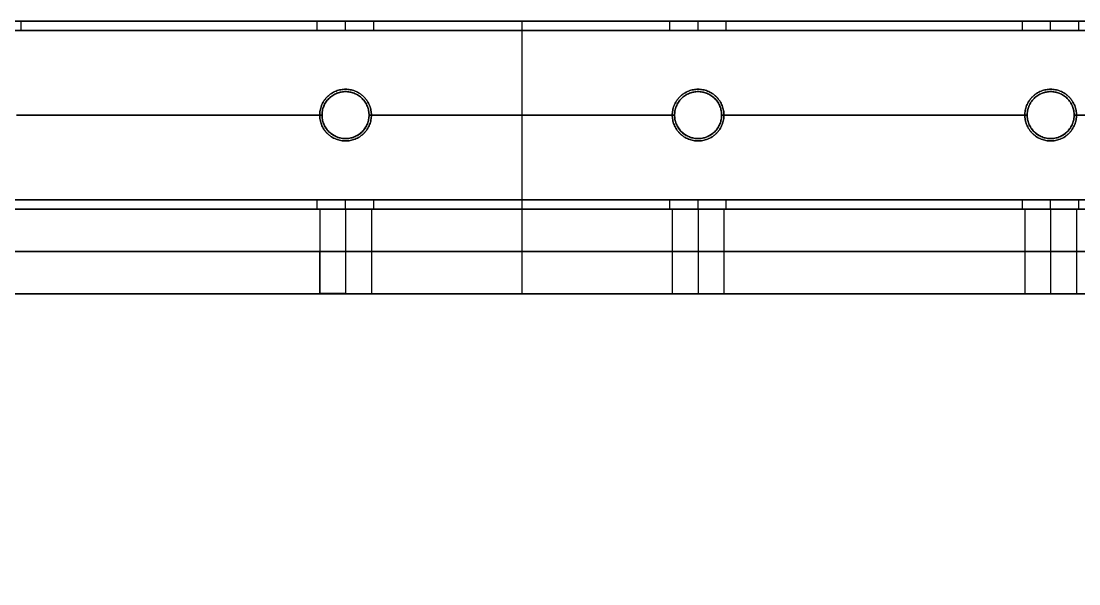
# Model space of a CAD drawing. Header units: millimetres. Extents: x -6529 to 809, y -8611 to 207.
# Drawn here: x 344.5 to 569.5, y -7414.8 to -7295 of the extents above; entities that cross this region are included whole.
import ezdxf

# ---------------------------------------------------------------- set-up
doc = ezdxf.new("R2010")
doc.units = ezdxf.units.MM
doc.header["$MEASUREMENT"] = 0
doc.layers.add('platen', color=7, linetype='Continuous', true_color=0x007f00)
doc.layers.add('staal', color=5, linetype='Continuous', true_color=0x0000ff)

# ---------------------------------------------------------------- blocks, each defined once
blk = doc.blocks.new('plaat base')
at = {"layer": 'platen'}
for p, q in [((995.5, 43.5), (995.5, 43.5, 18)), ((1070.5, 43.5), (1070.5, 43.5, 18)), ((990, 38), (990, 38, 18)), ((1001, 38), (1001, 38, 18)), ((1065, 38), (1065, 38, 18)), ((1076, 38), (1076, 38, 18)), ((995.5, 32.5), (995.5, 32.5, 18)), ((1070.5, 32.5), (1070.5, 32.5, 18)), ((58, -600), (1258, -600)), ((58, -600, 18), (1258, -600, 18)), ((920.5, -1232.5), (920.5, -1232.5, 18)), ((915, -1238), (915, -1238, 18)), ((926, -1238), (926, -1238, 18)), ((920.5, -1243.5), (920.5, -1243.5, 18))]:
    blk.add_line(p, q, dxfattribs=at)
for points in [[(1258, 58), (1108, 58), (958, 58)], [(958, 58), (958, 58, 9), (958, 58, 18)], [(1258, 58, 18), (1108, 58, 18), (958, 58, 18)], [(958, 58), (958, 29), (958, 0)], [(958, 58, 18), (958, 29, 18), (958, 0, 18)], [(1258, 58, 9), (1108, 58, 9), (958, 58, 9)], [(958, 58, 9), (958, 29, 9), (958, 0, 9)], [(958, 29), (958, 29, 9), (958, 29, 18)], [(958, 0), (808, 0), (658, 0)], [(958, 0, 18), (808, 0, 18), (658, 0, 18)], [(958, 0, 9), (808, 0, 9), (658, 0, 9)], [(958, 0), (958, 0, 9), (958, 0, 18)], [(958, -1258), (958, -1229), (958, -1200)], [(958, -1200), (958, -1200, 9), (958, -1200, 18)], [(958, -1258, 18), (958, -1229, 18), (958, -1200, 18)], [(958, -1200), (1137, -1200), (1316, -1200)], [(958, -1200, 18), (1137, -1200, 18), (1316, -1200, 18)], [(958, -1258, 9), (958, -1229, 9), (958, -1200, 9)], [(958, -1200, 9), (1137, -1200, 9), (1316, -1200, 9)], [(958, -1229), (958, -1229, 9), (958, -1229, 18)], [(658, -1258), (808, -1258), (958, -1258)], [(658, -1258, 18), (808, -1258, 18), (958, -1258, 18)], [(658, -1258, 9), (808, -1258, 9), (958, -1258, 9)], [(958, -1258), (958, -1258, 9), (958, -1258, 18)]]:
    blk.add_open_spline(points, degree=2, dxfattribs=at)
for points in [[(995.5, 43.5), (1001, 43.5), (1001, 38), (1001, 32.5), (995.5, 32.5), (990, 32.5), (990, 38), (990, 43.5), (995.5, 43.5)], [(995.5, 43.5, 18), (1001, 43.5, 18), (1001, 38, 18), (1001, 32.5, 18), (995.5, 32.5, 18), (990, 32.5, 18), (990, 38, 18), (990, 43.5, 18), (995.5, 43.5, 18)], [(1070.5, 43.5), (1076, 43.5), (1076, 38), (1076, 32.5), (1070.5, 32.5), (1065, 32.5), (1065, 38), (1065, 43.5), (1070.5, 43.5)], [(1070.5, 43.5, 18), (1076, 43.5, 18), (1076, 38, 18), (1076, 32.5, 18), (1070.5, 32.5, 18), (1065, 32.5, 18), (1065, 38, 18), (1065, 43.5, 18), (1070.5, 43.5, 18)], [(920.5, -1243.5), (915, -1243.5), (915, -1238), (915, -1232.5), (920.5, -1232.5), (926, -1232.5), (926, -1238), (926, -1243.5), (920.5, -1243.5)], [(920.5, -1243.5, 18), (915, -1243.5, 18), (915, -1238, 18), (915, -1232.5, 18), (920.5, -1232.5, 18), (926, -1232.5, 18), (926, -1238, 18), (926, -1243.5, 18), (920.5, -1243.5, 18)]]:
    blk.add_rational_spline(points, [1, 0.707106781187, 1, 0.707106781187, 1, 0.707106781187, 1, 0.707106781187, 1], degree=2, knots=[-31.415927, -31.415927, -31.415927, -23.561945, -23.561945, -15.707963, -15.707963, -7.853982, -7.853982, 0, 0, 0], dxfattribs=at)
blk = doc.blocks.new('plaat laag')
at = {"layer": 'platen'}
for p, q in [((-0.79, -240, 638), (17.21, -240.06, 638)), ((-0.81, -245.5, 643.5), (17.19, -245.56, 643.5)), ((-0.81, -245.5, 632.5), (17.19, -245.56, 632.5)), ((-0.83, -251, 638), (17.17, -251.06, 638)), ((-1.04, -315, 638), (16.96, -315.06, 638)), ((-1.06, -320.5, 643.5), (16.94, -320.56, 643.5)), ((-1.06, -320.5, 632.5), (16.94, -320.56, 632.5)), ((-1.08, -326, 638), (16.92, -326.06, 638)), ((-1.29, -390, -38), (16.71, -390.06, -38)), ((-1.31, -395.5, -43.5), (16.69, -395.56, -43.5)), ((-1.31, -395.5, -32.5), (16.69, -395.56, -32.5)), ((-1.33, -401, -38), (16.67, -401.06, -38))]:
    blk.add_line(p, q, dxfattribs=at)
for points in [[(-1.18, -358), (-0.59, -179), (0, 0)], [(7.82, -358.03), (8.41, -179.03), (9, -0.03)], [(16.82, -358.06), (17.41, -179.06), (18, -0.06)], [(-0.19, -58, 300), (-2.18, -658, 300), (-4.16, -1257.99, 300)], [(-0.19, -58, 658), (-0.69, -208, 658), (-1.18, -358, 658)], [(8.81, -58.03, 658), (8.31, -208.03, 658), (7.82, -358.03, 658)], [(17.81, -58.06, 300), (15.82, -658.06, 300), (13.84, -1258.05, 300)], [(17.81, -58.06, 658), (17.31, -208.06, 658), (16.82, -358.06, 658)], [(-1.18, -358, 600), (-1.68, -508, 600), (-2.18, -658, 600)], [(-2.18, -658, -58), (-1.68, -508, -58), (-1.18, -358, -58)], [(-1.18, -358, 658), (7.82, -358.03, 658), (16.82, -358.06, 658)], [(-1.18, -358, 658), (-1.18, -358, 629), (-1.18, -358, 600)], [(-1.18, -358, 600), (7.82, -358.03, 600), (16.82, -358.06, 600)], [(-1.18, -358, -58), (7.82, -358.03, -58), (16.82, -358.06, -58)], [(-1.18, -358, -58), (-1.18, -358, -29), (-1.18, -358)], [(-1.18, -358), (7.82, -358.03), (16.82, -358.06)], [(-1.18, -358, 629), (7.82, -358.03, 629), (16.82, -358.06, 629)], [(-1.18, -358, -29), (7.82, -358.03, -29), (16.82, -358.06, -29)], [(7.82, -358.03, 600), (7.32, -508.03, 600), (6.82, -658.03, 600)], [(6.82, -658.03, -58), (7.32, -508.03, -58), (7.82, -358.03, -58)], [(7.82, -358.03, 658), (7.82, -358.03, 629), (7.82, -358.03, 600)], [(7.82, -358.03, -58), (7.82, -358.03, -29), (7.82, -358.03)], [(16.82, -358.06, 600), (16.32, -508.06, 600), (15.82, -658.06, 600)], [(15.82, -658.06, -58), (16.32, -508.06, -58), (16.82, -358.06, -58)], [(16.82, -358.06, 658), (16.82, -358.06, 629), (16.82, -358.06, 600)], [(16.82, -358.06, -58), (16.82, -358.06, -29), (16.82, -358.06)]]:
    blk.add_open_spline(points, degree=2, dxfattribs=at)
for points in [[(-0.81, -245.5, 643.5), (-0.79, -240, 643.5), (-0.79, -240, 638), (-0.79, -240, 632.5), (-0.81, -245.5, 632.5), (-0.83, -251, 632.5), (-0.83, -251, 638), (-0.83, -251, 643.5), (-0.81, -245.5, 643.5)], [(17.19, -245.56, 643.5), (17.21, -240.06, 643.5), (17.21, -240.06, 638), (17.21, -240.06, 632.5), (17.19, -245.56, 632.5), (17.17, -251.06, 632.5), (17.17, -251.06, 638), (17.17, -251.06, 643.5), (17.19, -245.56, 643.5)], [(-1.06, -320.5, 643.5), (-1.04, -315, 643.5), (-1.04, -315, 638), (-1.04, -315, 632.5), (-1.06, -320.5, 632.5), (-1.08, -326, 632.5), (-1.08, -326, 638), (-1.08, -326, 643.5), (-1.06, -320.5, 643.5)], [(16.94, -320.56, 643.5), (16.96, -315.06, 643.5), (16.96, -315.06, 638), (16.96, -315.06, 632.5), (16.94, -320.56, 632.5), (16.92, -326.06, 632.5), (16.92, -326.06, 638), (16.92, -326.06, 643.5), (16.94, -320.56, 643.5)], [(-1.31, -395.5, -43.5), (-1.33, -401, -43.5), (-1.33, -401, -38), (-1.33, -401, -32.5), (-1.31, -395.5, -32.5), (-1.29, -390, -32.5), (-1.29, -390, -38), (-1.29, -390, -43.5), (-1.31, -395.5, -43.5)], [(16.69, -395.56, -43.5), (16.67, -401.06, -43.5), (16.67, -401.06, -38), (16.67, -401.06, -32.5), (16.69, -395.56, -32.5), (16.71, -390.06, -32.5), (16.71, -390.06, -38), (16.71, -390.06, -43.5), (16.69, -395.56, -43.5)]]:
    blk.add_rational_spline(points, [1, 0.707106781187, 1, 0.707106781187, 1, 0.707106781187, 1, 0.707106781187, 1], degree=2, knots=[-31.415927, -31.415927, -31.415927, -23.561945, -23.561945, -15.707963, -15.707963, -7.853982, -7.853982, 0, 0, 0], dxfattribs=at)
blk = doc.blocks.new('top plaat')
at = {"layer": 'platen'}
for p, q in [((920.5, 25.5), (920.5, 25.5, 18)), ((995.5, 25.5), (995.5, 25.5, 18)), ((1070.5, 25.5), (1070.5, 25.5, 18)), ((915, 20), (915, 20, 18)), ((926, 20), (926, 20, 18)), ((990, 20), (990, 20, 18)), ((1001, 20), (1001, 20, 18)), ((1065, 20), (1065, 20, 18)), ((1076, 20), (1076, 20, 18)), ((920.5, 14.5), (920.5, 14.5, 18)), ((995.5, 14.5), (995.5, 14.5, 18)), ((1070.5, 14.5), (1070.5, 14.5, 18))]:
    blk.add_line(p, q, dxfattribs=at)
for points in [[(1276, 40), (967, 40), (658, 40)], [(1276, 40, 18), (967, 40, 18), (658, 40, 18)], [(1276, 40, 9), (967, 40, 9), (658, 40, 9)], [(967, 40), (967, 40, 9), (967, 40, 18)]]:
    blk.add_open_spline(points, degree=2, dxfattribs=at)
for points, knots in [([(920.5, 25.5), (926, 25.5), (926, 20), (926, 14.5), (920.5, 14.5), (915, 14.5), (915, 20), (915, 25.5), (920.5, 25.5)], [-31.415927, -31.415927, -31.415927, -23.561945, -23.561945, -15.707963, -15.707963, -7.853982, -7.853982, 0, 0, 0]), ([(920.5, 25.5, 18), (926, 25.5, 18), (926, 20, 18), (926, 14.5, 18), (920.5, 14.5, 18), (915, 14.5, 18), (915, 20, 18), (915, 25.5, 18), (920.5, 25.5, 18)], [-31.415927, -31.415927, -31.415927, -23.561945, -23.561945, -15.707963, -15.707963, -7.853982, -7.853982, 0, 0, 0]), ([(920.5, 25.5, 9), (915, 25.5, 9), (915, 20, 9), (915, 14.5, 9), (920.5, 14.5, 9), (926, 14.5, 9), (926, 20, 9), (926, 25.5, 9), (920.5, 25.5, 9)], [0, 0, 0, 7.853982, 7.853982, 15.707963, 15.707963, 23.561945, 23.561945, 31.415927, 31.415927, 31.415927]), ([(995.5, 25.5), (1001, 25.5), (1001, 20), (1001, 14.5), (995.5, 14.5), (990, 14.5), (990, 20), (990, 25.5), (995.5, 25.5)], [-31.415927, -31.415927, -31.415927, -23.561945, -23.561945, -15.707963, -15.707963, -7.853982, -7.853982, 0, 0, 0]), ([(995.5, 25.5, 18), (1001, 25.5, 18), (1001, 20, 18), (1001, 14.5, 18), (995.5, 14.5, 18), (990, 14.5, 18), (990, 20, 18), (990, 25.5, 18), (995.5, 25.5, 18)], [-31.415927, -31.415927, -31.415927, -23.561945, -23.561945, -15.707963, -15.707963, -7.853982, -7.853982, 0, 0, 0]), ([(995.5, 25.5, 9), (990, 25.5, 9), (990, 20, 9), (990, 14.5, 9), (995.5, 14.5, 9), (1001, 14.5, 9), (1001, 20, 9), (1001, 25.5, 9), (995.5, 25.5, 9)], [0, 0, 0, 7.853982, 7.853982, 15.707963, 15.707963, 23.561945, 23.561945, 31.415927, 31.415927, 31.415927]), ([(1070.5, 25.5), (1076, 25.5), (1076, 20), (1076, 14.5), (1070.5, 14.5), (1065, 14.5), (1065, 20), (1065, 25.5), (1070.5, 25.5)], [-31.415927, -31.415927, -31.415927, -23.561945, -23.561945, -15.707963, -15.707963, -7.853982, -7.853982, 0, 0, 0]), ([(1070.5, 25.5, 18), (1076, 25.5, 18), (1076, 20, 18), (1076, 14.5, 18), (1070.5, 14.5, 18), (1065, 14.5, 18), (1065, 20, 18), (1065, 25.5, 18), (1070.5, 25.5, 18)], [-31.415927, -31.415927, -31.415927, -23.561945, -23.561945, -15.707963, -15.707963, -7.853982, -7.853982, 0, 0, 0]), ([(1070.5, 25.5, 9), (1065, 25.5, 9), (1065, 20, 9), (1065, 14.5, 9), (1070.5, 14.5, 9), (1076, 14.5, 9), (1076, 20, 9), (1076, 25.5, 9), (1070.5, 25.5, 9)], [0, 0, 0, 7.853982, 7.853982, 15.707963, 15.707963, 23.561945, 23.561945, 31.415927, 31.415927, 31.415927])]:
    blk.add_rational_spline(points, [1, 0.707106781187, 1, 0.707106781187, 1, 0.707106781187, 1, 0.707106781187, 1], degree=2, knots=knots, dxfattribs=at)

msp = doc.modelspace()

# ---------------------------------------------------------------- linework, layer by layer
at = {"layer": 'staal'}
for p, q in [((344.53, -7297, 1972), (344.53, -7295, 1972)), ((407.53, -7297, 1972), (407.53, -7295, 1972)), ((407.53, -7297, 20), (407.53, -7295, 20)), ((407.53, -7297, 696), (407.53, -7295, 696)), ((413.53, -7297, 1978), (413.53, -7295, 1978)), ((413.53, -7297, 1966), (413.53, -7295, 1966)), ((413.53, -7297, 26), (413.53, -7295, 26)), ((413.53, -7297, 14), (413.53, -7295, 14)), ((413.53, -7297, 702), (413.53, -7295, 702)), ((413.53, -7297, 690), (413.53, -7295, 690)), ((419.53, -7297, 1972), (419.53, -7295, 1972)), ((419.53, -7297, 20), (419.53, -7295, 20)), ((419.53, -7297, 696), (419.53, -7295, 696)), ((482.53, -7297, 1972), (482.53, -7295, 1972)), ((482.53, -7297, 20), (482.53, -7295, 20)), ((482.53, -7297, 696), (482.53, -7295, 696)), ((488.53, -7297, 1978), (488.53, -7295, 1978)), ((488.53, -7297, 1966), (488.53, -7295, 1966)), ((488.53, -7297, 26), (488.53, -7295, 26)), ((488.53, -7297, 14), (488.53, -7295, 14)), ((488.53, -7297, 702), (488.53, -7295, 702)), ((488.53, -7297, 690), (488.53, -7295, 690)), ((494.53, -7297, 1972), (494.53, -7295, 1972)), ((494.53, -7297, 20), (494.53, -7295, 20)), ((494.53, -7297, 696), (494.53, -7295, 696)), ((557.53, -7297, 1972), (557.53, -7295, 1972)), ((557.53, -7297, 20), (557.53, -7295, 20)), ((557.53, -7297, 696), (557.53, -7295, 696)), ((563.53, -7297, 1978), (563.53, -7295, 1978)), ((563.53, -7297, 1966), (563.53, -7295, 1966)), ((563.53, -7297, 26), (563.53, -7295, 26)), ((563.53, -7297, 14), (563.53, -7295, 14)), ((563.53, -7297, 702), (563.53, -7295, 702)), ((563.53, -7297, 690), (563.53, -7295, 690)), ((569.53, -7297, 20), (569.53, -7295, 20)), ((569.53, -7297, 696), (569.53, -7295, 696)), ((413.53, -7310, 1990), (413.53, -7310, 1992)), ((413.53, -7310, 1952), (413.53, -7310, 1954)), ((413.53, -7310, 38), (413.53, -7310, 40)), ((413.53, -7310), (413.53, -7310, 2)), ((413.53, -7310, 714), (413.53, -7310, 716)), ((413.53, -7310, 676), (413.53, -7310, 678)), ((488.53, -7310, 1990), (488.53, -7310, 1992)), ((488.53, -7310, 1952), (488.53, -7310, 1954)), ((488.53, -7310, 38), (488.53, -7310, 40)), ((488.53, -7310), (488.53, -7310, 2)), ((488.53, -7310, 714), (488.53, -7310, 716)), ((488.53, -7310, 676), (488.53, -7310, 678)), ((563.53, -7310, 1990), (563.53, -7310, 1992)), ((563.53, -7310, 1952), (563.53, -7310, 1954)), ((563.53, -7310, 38), (563.53, -7310, 40)), ((563.53, -7310), (563.53, -7310, 2)), ((563.53, -7310, 714), (563.53, -7310, 716)), ((563.53, -7310, 676), (563.53, -7310, 678)), ((408.53, -7315, 1990), (408.53, -7315, 1992)), ((408.53, -7315, 1952), (408.53, -7315, 1954)), ((408.53, -7315, 38), (408.53, -7315, 40)), ((408.53, -7315), (408.53, -7315, 2)), ((408.53, -7315, 714), (408.53, -7315, 716)), ((408.53, -7315, 676), (408.53, -7315, 678)), ((418.53, -7315, 1990), (418.53, -7315, 1992)), ((418.53, -7315, 1952), (418.53, -7315, 1954)), ((418.53, -7315, 38), (418.53, -7315, 40)), ((418.53, -7315), (418.53, -7315, 2)), ((418.53, -7315, 714), (418.53, -7315, 716)), ((418.53, -7315, 676), (418.53, -7315, 678)), ((483.53, -7315, 1990), (483.53, -7315, 1992)), ((483.53, -7315, 1952), (483.53, -7315, 1954)), ((483.53, -7315, 38), (483.53, -7315, 40)), ((483.53, -7315), (483.53, -7315, 2)), ((483.53, -7315, 714), (483.53, -7315, 716)), ((483.53, -7315, 676), (483.53, -7315, 678)), ((493.53, -7315, 1990), (493.53, -7315, 1992)), ((493.53, -7315, 1952), (493.53, -7315, 1954)), ((493.53, -7315, 38), (493.53, -7315, 40)), ((493.53, -7315), (493.53, -7315, 2)), ((493.53, -7315, 714), (493.53, -7315, 716)), ((493.53, -7315, 676), (493.53, -7315, 678)), ((558.53, -7315, 1990), (558.53, -7315, 1992)), ((558.53, -7315, 1952), (558.53, -7315, 1954)), ((558.53, -7315, 38), (558.53, -7315, 40)), ((558.53, -7315), (558.53, -7315, 2)), ((558.53, -7315, 714), (558.53, -7315, 716)), ((558.53, -7315, 676), (558.53, -7315, 678)), ((568.53, -7315, 1990), (568.53, -7315, 1992)), ((568.53, -7315, 1952), (568.53, -7315, 1954)), ((568.53, -7315, 38), (568.53, -7315, 40)), ((568.53, -7315), (568.53, -7315, 2)), ((568.53, -7315, 714), (568.53, -7315, 716)), ((568.53, -7315, 676), (568.53, -7315, 678)), ((413.53, -7320, 1952), (413.53, -7320, 1954)), ((413.53, -7320, 1990), (413.53, -7320, 1992)), ((413.53, -7320), (413.53, -7320, 2)), ((413.53, -7320, 38), (413.53, -7320, 40)), ((413.53, -7320, 676), (413.53, -7320, 678)), ((413.53, -7320, 714), (413.53, -7320, 716)), ((488.53, -7320, 1952), (488.53, -7320, 1954)), ((488.53, -7320, 1990), (488.53, -7320, 1992)), ((488.53, -7320), (488.53, -7320, 2)), ((488.53, -7320, 38), (488.53, -7320, 40)), ((488.53, -7320, 676), (488.53, -7320, 678)), ((488.53, -7320, 714), (488.53, -7320, 716)), ((563.53, -7320, 1952), (563.53, -7320, 1954)), ((563.53, -7320, 1990), (563.53, -7320, 1992)), ((563.53, -7320), (563.53, -7320, 2)), ((563.53, -7320, 38), (563.53, -7320, 40)), ((563.53, -7320, 676), (563.53, -7320, 678)), ((563.53, -7320, 714), (563.53, -7320, 716)), ((407.53, -7335, 1972), (407.53, -7333, 1972)), ((407.53, -7335, 20), (407.53, -7333, 20)), ((407.53, -7335, 696), (407.53, -7333, 696)), ((413.53, -7335, 1978), (413.53, -7333, 1978)), ((413.53, -7335, 1966), (413.53, -7333, 1966)), ((413.53, -7335, 26), (413.53, -7333, 26)), ((413.53, -7335, 14), (413.53, -7333, 14)), ((413.53, -7335, 702), (413.53, -7333, 702)), ((413.53, -7335, 690), (413.53, -7333, 690)), ((419.53, -7335, 1972), (419.53, -7333, 1972)), ((419.53, -7335, 20), (419.53, -7333, 20)), ((419.53, -7335, 696), (419.53, -7333, 696)), ((482.53, -7335, 1972), (482.53, -7333, 1972)), ((482.53, -7335, 20), (482.53, -7333, 20)), ((482.53, -7335, 696), (482.53, -7333, 696)), ((488.53, -7335, 1978), (488.53, -7333, 1978)), ((488.53, -7335, 1966), (488.53, -7333, 1966)), ((488.53, -7335, 26), (488.53, -7333, 26)), ((488.53, -7335, 14), (488.53, -7333, 14)), ((488.53, -7335, 702), (488.53, -7333, 702)), ((488.53, -7335, 690), (488.53, -7333, 690)), ((494.53, -7335, 1972), (494.53, -7333, 1972)), ((494.53, -7335, 20), (494.53, -7333, 20)), ((494.53, -7335, 696), (494.53, -7333, 696)), ((557.53, -7335, 1972), (557.53, -7333, 1972)), ((557.53, -7335, 20), (557.53, -7333, 20)), ((557.53, -7335, 696), (557.53, -7333, 696)), ((563.53, -7335, 1978), (563.53, -7333, 1978)), ((563.53, -7335, 1966), (563.53, -7333, 1966)), ((563.53, -7335, 26), (563.53, -7333, 26)), ((563.53, -7335, 14), (563.53, -7333, 14)), ((563.53, -7335, 702), (563.53, -7333, 702)), ((563.53, -7335, 690), (563.53, -7333, 690)), ((569.53, -7335, 20), (569.53, -7333, 20)), ((569.53, -7335, 696), (569.53, -7333, 696))]:
    msp.add_line(p, q, dxfattribs=at)
for points in [[(-506.97, -7295), (809.03, -7295), (809.03, -8611), (-506.97, -8611)], [(-466.97, -7335), (769.03, -7335), (769.03, -8571), (-466.97, -8571)]]:
    msp.add_lwpolyline(points, close=True, dxfattribs=at)
for centre in [(413.53, -7315, 1952), (413.53, -7315, 1991), (413.53, -7315, 1953), (413.53, -7315), (413.53, -7315, 39), (413.53, -7315, 1), (413.53, -7315, 676), (413.53, -7315, 715), (413.53, -7315, 677), (488.53, -7315, 1952), (488.53, -7315, 1991), (488.53, -7315, 1953), (488.53, -7315), (488.53, -7315, 39), (488.53, -7315, 1), (488.53, -7315, 676), (488.53, -7315, 715), (488.53, -7315, 677), (563.53, -7315, 1952), (563.53, -7315, 1991), (563.53, -7315, 1953), (563.53, -7315), (563.53, -7315, 39), (563.53, -7315, 1), (563.53, -7315, 676), (563.53, -7315, 715), (563.53, -7315, 677)]:
    msp.add_circle(centre, 5, dxfattribs=at)
for points in [[(-506.97, -7295, 1952), (151.03, -7295, 1952), (809.03, -7295, 1952)], [(-506.97, -7295, 1992), (151.03, -7295, 1992), (809.03, -7295, 1992)], [(809.03, -7295), (151.03, -7295), (-506.97, -7295)], [(809.03, -7295, 40), (151.03, -7295, 40), (-506.97, -7295, 40)], [(-506.97, -7295, 676), (151.03, -7295, 676), (809.03, -7295, 676)], [(-506.97, -7295, 716), (151.03, -7295, 716), (809.03, -7295, 716)], [(344.53, -7295, 1972), (376.03, -7295, 1972), (407.53, -7295, 1972)], [(407.53, -7295, 20), (376.03, -7295, 20), (344.53, -7295, 20)], [(344.53, -7295, 696), (376.03, -7295, 696), (407.53, -7295, 696)], [(419.53, -7295, 1972), (451.03, -7295, 1972), (482.53, -7295, 1972)], [(482.53, -7295, 20), (451.03, -7295, 20), (419.53, -7295, 20)], [(419.53, -7295, 696), (451.03, -7295, 696), (482.53, -7295, 696)], [(494.53, -7295, 1972), (526.03, -7295, 1972), (557.53, -7295, 1972)], [(557.53, -7295, 20), (526.03, -7295, 20), (494.53, -7295, 20)], [(494.53, -7295, 696), (526.03, -7295, 696), (557.53, -7295, 696)], [(632.53, -7295, 20), (601.03, -7295, 20), (569.53, -7295, 20)], [(569.53, -7295, 696), (601.03, -7295, 696), (632.53, -7295, 696)], [(-504.97, -7297, 1990), (151.03, -7297, 1990), (807.03, -7297, 1990)], [(-504.97, -7297, 1954), (151.03, -7297, 1954), (807.03, -7297, 1954)], [(807.03, -7297, 38), (151.03, -7297, 38), (-504.97, -7297, 38)], [(807.03, -7297, 2), (151.03, -7297, 2), (-504.97, -7297, 2)], [(-504.97, -7297, 714), (151.03, -7297, 714), (807.03, -7297, 714)], [(-504.97, -7297, 678), (151.03, -7297, 678), (807.03, -7297, 678)], [(344.53, -7297, 1972), (376.03, -7297, 1972), (407.53, -7297, 1972)], [(407.53, -7297, 20), (376.03, -7297, 20), (344.53, -7297, 20)], [(344.53, -7297, 696), (376.03, -7297, 696), (407.53, -7297, 696)], [(419.53, -7297, 1972), (451.03, -7297, 1972), (482.53, -7297, 1972)], [(482.53, -7297, 20), (451.03, -7297, 20), (419.53, -7297, 20)], [(419.53, -7297, 696), (451.03, -7297, 696), (482.53, -7297, 696)], [(494.53, -7297, 1972), (526.03, -7297, 1972), (557.53, -7297, 1972)], [(557.53, -7297, 20), (526.03, -7297, 20), (494.53, -7297, 20)], [(494.53, -7297, 696), (526.03, -7297, 696), (557.53, -7297, 696)], [(632.53, -7297, 20), (601.03, -7297, 20), (569.53, -7297, 20)], [(569.53, -7297, 696), (601.03, -7297, 696), (632.53, -7297, 696)], [(343.53, -7315, 1992), (376.03, -7315, 1992), (408.53, -7315, 1992)], [(343.53, -7315, 1990), (376.03, -7315, 1990), (408.53, -7315, 1990)], [(343.53, -7315, 1954), (376.03, -7315, 1954), (408.53, -7315, 1954)], [(343.53, -7315, 1952), (376.03, -7315, 1952), (408.53, -7315, 1952)], [(408.53, -7315, 40), (376.03, -7315, 40), (343.53, -7315, 40)], [(408.53, -7315, 38), (376.03, -7315, 38), (343.53, -7315, 38)], [(408.53, -7315, 2), (376.03, -7315, 2), (343.53, -7315, 2)], [(408.53, -7315), (376.03, -7315), (343.53, -7315)], [(343.53, -7315, 716), (376.03, -7315, 716), (408.53, -7315, 716)], [(343.53, -7315, 714), (376.03, -7315, 714), (408.53, -7315, 714)], [(343.53, -7315, 678), (376.03, -7315, 678), (408.53, -7315, 678)], [(343.53, -7315, 676), (376.03, -7315, 676), (408.53, -7315, 676)], [(418.53, -7315, 1992), (451.03, -7315, 1992), (483.53, -7315, 1992)], [(418.53, -7315, 1990), (451.03, -7315, 1990), (483.53, -7315, 1990)], [(418.53, -7315, 1954), (451.03, -7315, 1954), (483.53, -7315, 1954)], [(418.53, -7315, 1952), (451.03, -7315, 1952), (483.53, -7315, 1952)], [(483.53, -7315, 40), (451.03, -7315, 40), (418.53, -7315, 40)], [(483.53, -7315, 38), (451.03, -7315, 38), (418.53, -7315, 38)], [(483.53, -7315, 2), (451.03, -7315, 2), (418.53, -7315, 2)], [(483.53, -7315), (451.03, -7315), (418.53, -7315)], [(418.53, -7315, 716), (451.03, -7315, 716), (483.53, -7315, 716)], [(418.53, -7315, 714), (451.03, -7315, 714), (483.53, -7315, 714)], [(418.53, -7315, 678), (451.03, -7315, 678), (483.53, -7315, 678)], [(418.53, -7315, 676), (451.03, -7315, 676), (483.53, -7315, 676)], [(493.53, -7315, 1992), (526.03, -7315, 1992), (558.53, -7315, 1992)], [(493.53, -7315, 1990), (526.03, -7315, 1990), (558.53, -7315, 1990)], [(493.53, -7315, 1954), (526.03, -7315, 1954), (558.53, -7315, 1954)], [(493.53, -7315, 1952), (526.03, -7315, 1952), (558.53, -7315, 1952)], [(558.53, -7315, 40), (526.03, -7315, 40), (493.53, -7315, 40)], [(558.53, -7315, 38), (526.03, -7315, 38), (493.53, -7315, 38)], [(558.53, -7315, 2), (526.03, -7315, 2), (493.53, -7315, 2)], [(558.53, -7315), (526.03, -7315), (493.53, -7315)], [(493.53, -7315, 716), (526.03, -7315, 716), (558.53, -7315, 716)], [(493.53, -7315, 714), (526.03, -7315, 714), (558.53, -7315, 714)], [(493.53, -7315, 678), (526.03, -7315, 678), (558.53, -7315, 678)], [(493.53, -7315, 676), (526.03, -7315, 676), (558.53, -7315, 676)], [(568.53, -7315, 1992), (601.03, -7315, 1992), (633.53, -7315, 1992)], [(568.53, -7315, 1990), (601.03, -7315, 1990), (633.53, -7315, 1990)], [(568.53, -7315, 1954), (601.03, -7315, 1954), (633.53, -7315, 1954)], [(568.53, -7315, 1952), (601.03, -7315, 1952), (633.53, -7315, 1952)], [(633.53, -7315, 40), (601.03, -7315, 40), (568.53, -7315, 40)], [(633.53, -7315, 38), (601.03, -7315, 38), (568.53, -7315, 38)], [(633.53, -7315, 2), (601.03, -7315, 2), (568.53, -7315, 2)], [(633.53, -7315), (601.03, -7315), (568.53, -7315)], [(568.53, -7315, 716), (601.03, -7315, 716), (633.53, -7315, 716)], [(568.53, -7315, 714), (601.03, -7315, 714), (633.53, -7315, 714)], [(568.53, -7315, 678), (601.03, -7315, 678), (633.53, -7315, 678)], [(568.53, -7315, 676), (601.03, -7315, 676), (633.53, -7315, 676)], [(-468.97, -7333, 1990), (151.03, -7333, 1990), (771.03, -7333, 1990)], [(-468.97, -7333, 1954), (151.03, -7333, 1954), (771.03, -7333, 1954)], [(771.03, -7333, 38), (151.03, -7333, 38), (-468.97, -7333, 38)], [(771.03, -7333, 2), (151.03, -7333, 2), (-468.97, -7333, 2)], [(-468.97, -7333, 714), (151.03, -7333, 714), (771.03, -7333, 714)], [(-468.97, -7333, 678), (151.03, -7333, 678), (771.03, -7333, 678)], [(344.53, -7333, 1972), (376.03, -7333, 1972), (407.53, -7333, 1972)], [(407.53, -7333, 20), (376.03, -7333, 20), (344.53, -7333, 20)], [(344.53, -7333, 696), (376.03, -7333, 696), (407.53, -7333, 696)], [(419.53, -7333, 1972), (451.03, -7333, 1972), (482.53, -7333, 1972)], [(482.53, -7333, 20), (451.03, -7333, 20), (419.53, -7333, 20)], [(419.53, -7333, 696), (451.03, -7333, 696), (482.53, -7333, 696)], [(494.53, -7333, 1972), (526.03, -7333, 1972), (557.53, -7333, 1972)], [(557.53, -7333, 20), (526.03, -7333, 20), (494.53, -7333, 20)], [(494.53, -7333, 696), (526.03, -7333, 696), (557.53, -7333, 696)], [(632.53, -7333, 20), (601.03, -7333, 20), (569.53, -7333, 20)], [(569.53, -7333, 696), (601.03, -7333, 696), (632.53, -7333, 696)], [(-466.97, -7335, 1952), (151.03, -7335, 1952), (769.03, -7335, 1952)], [(-466.97, -7335, 1992), (151.03, -7335, 1992), (769.03, -7335, 1992)], [(769.03, -7335), (151.03, -7335), (-466.97, -7335)], [(769.03, -7335, 40), (151.03, -7335, 40), (-466.97, -7335, 40)], [(-466.97, -7335, 676), (151.03, -7335, 676), (769.03, -7335, 676)], [(-466.97, -7335, 716), (151.03, -7335, 716), (769.03, -7335, 716)], [(344.53, -7335, 1972), (376.03, -7335, 1972), (407.53, -7335, 1972)], [(407.53, -7335, 20), (376.03, -7335, 20), (344.53, -7335, 20)], [(344.53, -7335, 696), (376.03, -7335, 696), (407.53, -7335, 696)], [(419.53, -7335, 1972), (451.03, -7335, 1972), (482.53, -7335, 1972)], [(482.53, -7335, 20), (451.03, -7335, 20), (419.53, -7335, 20)], [(419.53, -7335, 696), (451.03, -7335, 696), (482.53, -7335, 696)], [(494.53, -7335, 1972), (526.03, -7335, 1972), (557.53, -7335, 1972)], [(557.53, -7335, 20), (526.03, -7335, 20), (494.53, -7335, 20)], [(494.53, -7335, 696), (526.03, -7335, 696), (557.53, -7335, 696)], [(632.53, -7335, 20), (601.03, -7335, 20), (569.53, -7335, 20)], [(569.53, -7335, 696), (601.03, -7335, 696), (632.53, -7335, 696)]]:
    msp.add_open_spline(points, degree=2, dxfattribs=at)
for points, weights, knots in [([(338.53, -7295, 1978), (344.53, -7295, 1978), (344.53, -7295, 1972), (344.53, -7295, 1966), (338.53, -7295, 1966), (332.53, -7295, 1966), (332.53, -7295, 1972), (332.53, -7295, 1978), (338.53, -7295, 1978)], [0.999999860338, 0.707106851018, 1, 0.707106781187, 1, 0.707106781187, 1, 0.707106851018, 0.999999860338], [-31.415927, -31.415927, -31.415927, -23.561946, -23.561946, -15.707963, -15.707963, -7.853981, -7.853981, 0, 0, 0]), ([(413.53, -7295, 1978), (419.53, -7295, 1978), (419.53, -7295, 1972), (419.53, -7295, 1966), (413.53, -7295, 1966), (407.53, -7295, 1966), (407.53, -7295, 1972), (407.53, -7295, 1978), (413.53, -7295, 1978)], [1, 0.707106781187, 1, 0.707106781187, 1, 0.707106781187, 1, 0.707106781187, 1], [-31.415927, -31.415927, -31.415927, -23.561945, -23.561945, -15.707963, -15.707963, -7.853982, -7.853982, 0, 0, 0]), ([(413.53, -7295, 26), (407.53, -7295, 26), (407.53, -7295, 20), (407.53, -7295, 14), (413.53, -7295, 14), (419.53, -7295, 14), (419.53, -7295, 20), (419.53, -7295, 26), (413.53, -7295, 26)], [0.999999860338, 0.707106851018, 1, 0.707106781187, 1, 0.707106781187, 1, 0.707106851018, 0.999999860338], [-31.415927, -31.415927, -31.415927, -23.561946, -23.561946, -15.707963, -15.707963, -7.853981, -7.853981, 0, 0, 0]), ([(413.53, -7295, 702), (419.53, -7295, 702), (419.53, -7295, 696), (419.53, -7295, 690), (413.53, -7295, 690), (407.53, -7295, 690), (407.53, -7295, 696), (407.53, -7295, 702), (413.53, -7295, 702)], [1, 0.707106781187, 1, 0.707106781187, 1, 0.707106781187, 1, 0.707106781187, 1], [-31.415927, -31.415927, -31.415927, -23.561945, -23.561945, -15.707963, -15.707963, -7.853982, -7.853982, 0, 0, 0]), ([(488.53, -7295, 1978), (494.53, -7295, 1978), (494.53, -7295, 1972), (494.53, -7295, 1966), (488.53, -7295, 1966), (482.53, -7295, 1966), (482.53, -7295, 1972), (482.53, -7295, 1978), (488.53, -7295, 1978)], [0.999999860338, 0.707106851018, 1, 0.707106781187, 1, 0.707106781187, 1, 0.707106851018, 0.999999860338], [-31.415927, -31.415927, -31.415927, -23.561946, -23.561946, -15.707963, -15.707963, -7.853981, -7.853981, 0, 0, 0]), ([(488.53, -7295, 26), (482.53, -7295, 26), (482.53, -7295, 20), (482.53, -7295, 14), (488.53, -7295, 14), (494.53, -7295, 14), (494.53, -7295, 20), (494.53, -7295, 26), (488.53, -7295, 26)], [1, 0.707106781187, 1, 0.707106781187, 1, 0.707106781187, 1, 0.707106781187, 1], [-31.415927, -31.415927, -31.415927, -23.561945, -23.561945, -15.707963, -15.707963, -7.853982, -7.853982, 0, 0, 0]), ([(488.53, -7295, 702), (494.53, -7295, 702), (494.53, -7295, 696), (494.53, -7295, 690), (488.53, -7295, 690), (482.53, -7295, 690), (482.53, -7295, 696), (482.53, -7295, 702), (488.53, -7295, 702)], [0.999999860338, 0.707106851018, 1, 0.707106781187, 1, 0.707106781187, 1, 0.707106851018, 0.999999860338], [-31.415927, -31.415927, -31.415927, -23.561946, -23.561946, -15.707963, -15.707963, -7.853981, -7.853981, 0, 0, 0]), ([(563.53, -7295, 1978), (569.53, -7295, 1978), (569.53, -7295, 1972), (569.53, -7295, 1966), (563.53, -7295, 1966), (557.53, -7295, 1966), (557.53, -7295, 1972), (557.53, -7295, 1978), (563.53, -7295, 1978)], [1, 0.707106781187, 1, 0.707106781187, 1, 0.707106781187, 1, 0.707106781187, 1], [-31.415927, -31.415927, -31.415927, -23.561945, -23.561945, -15.707963, -15.707963, -7.853982, -7.853982, 0, 0, 0]), ([(563.53, -7295, 26), (557.53, -7295, 26), (557.53, -7295, 20), (557.53, -7295, 14), (563.53, -7295, 14), (569.53, -7295, 14), (569.53, -7295, 20), (569.53, -7295, 26), (563.53, -7295, 26)], [1, 0.707106781187, 1, 0.707106781187, 1, 0.707106781187, 1, 0.707106781187, 1], [-31.415927, -31.415927, -31.415927, -23.561945, -23.561945, -15.707963, -15.707963, -7.853982, -7.853982, 0, 0, 0]), ([(563.53, -7295, 702), (569.53, -7295, 702), (569.53, -7295, 696), (569.53, -7295, 690), (563.53, -7295, 690), (557.53, -7295, 690), (557.53, -7295, 696), (557.53, -7295, 702), (563.53, -7295, 702)], [1, 0.707106781187, 1, 0.707106781187, 1, 0.707106781187, 1, 0.707106781187, 1], [-31.415927, -31.415927, -31.415927, -23.561945, -23.561945, -15.707963, -15.707963, -7.853982, -7.853982, 0, 0, 0]), ([(413.53, -7297, 1978), (407.53, -7297, 1978), (407.53, -7297, 1972), (407.53, -7297, 1966), (413.53, -7297, 1966), (419.53, -7297, 1966), (419.53, -7297, 1972), (419.53, -7297, 1978), (413.53, -7297, 1978)], [1, 0.707106781187, 1, 0.707106781187, 1, 0.707106781187, 1, 0.707106781187, 1], [0, 0, 0, 7.853982, 7.853982, 15.707963, 15.707963, 23.561945, 23.561945, 31.415927, 31.415927, 31.415927]), ([(413.53, -7297, 26), (419.53, -7297, 26), (419.53, -7297, 20), (419.53, -7297, 14), (413.53, -7297, 14), (407.53, -7297, 14), (407.53, -7297, 20), (407.53, -7297, 26), (413.53, -7297, 26)], [1, 0.707106781187, 1, 0.707106781187, 1, 0.707106781187, 1, 0.707106781187, 1], [0, 0, 0, 7.853982, 7.853982, 15.707963, 15.707963, 23.561945, 23.561945, 31.415927, 31.415927, 31.415927]), ([(413.53, -7297, 702), (407.53, -7297, 702), (407.53, -7297, 696), (407.53, -7297, 690), (413.53, -7297, 690), (419.53, -7297, 690), (419.53, -7297, 696), (419.53, -7297, 702), (413.53, -7297, 702)], [1, 0.707106781187, 1, 0.707106781187, 1, 0.707106781187, 1, 0.707106781187, 1], [0, 0, 0, 7.853982, 7.853982, 15.707963, 15.707963, 23.561945, 23.561945, 31.415927, 31.415927, 31.415927]), ([(488.53, -7297, 1978), (482.53, -7297, 1978), (482.53, -7297, 1972), (482.53, -7297, 1966), (488.53, -7297, 1966), (494.53, -7297, 1966), (494.53, -7297, 1972), (494.53, -7297, 1978), (488.53, -7297, 1978)], [1, 0.707106781187, 1, 0.707106781187, 1, 0.707106781187, 1, 0.707106781187, 1], [0, 0, 0, 7.853982, 7.853982, 15.707963, 15.707963, 23.561945, 23.561945, 31.415927, 31.415927, 31.415927]), ([(488.53, -7297, 26), (494.53, -7297, 26), (494.53, -7297, 20), (494.53, -7297, 14), (488.53, -7297, 14), (482.53, -7297, 14), (482.53, -7297, 20), (482.53, -7297, 26), (488.53, -7297, 26)], [1, 0.707106781187, 1, 0.707106781187, 1, 0.707106781187, 1, 0.707106781187, 1], [0, 0, 0, 7.853982, 7.853982, 15.707963, 15.707963, 23.561945, 23.561945, 31.415927, 31.415927, 31.415927]), ([(488.53, -7297, 702), (482.53, -7297, 702), (482.53, -7297, 696), (482.53, -7297, 690), (488.53, -7297, 690), (494.53, -7297, 690), (494.53, -7297, 696), (494.53, -7297, 702), (488.53, -7297, 702)], [1, 0.707106781187, 1, 0.707106781187, 1, 0.707106781187, 1, 0.707106781187, 1], [0, 0, 0, 7.853982, 7.853982, 15.707963, 15.707963, 23.561945, 23.561945, 31.415927, 31.415927, 31.415927]), ([(563.53, -7297, 1978), (557.53, -7297, 1978), (557.53, -7297, 1972), (557.53, -7297, 1966), (563.53, -7297, 1966), (569.53, -7297, 1966), (569.53, -7297, 1972), (569.53, -7297, 1978), (563.53, -7297, 1978)], [1, 0.707106781187, 1, 0.707106781187, 1, 0.707106781187, 1, 0.707106781187, 1], [0, 0, 0, 7.853982, 7.853982, 15.707963, 15.707963, 23.561945, 23.561945, 31.415927, 31.415927, 31.415927]), ([(563.53, -7297, 26), (569.53, -7297, 26), (569.53, -7297, 20), (569.53, -7297, 14), (563.53, -7297, 14), (557.53, -7297, 14), (557.53, -7297, 20), (557.53, -7297, 26), (563.53, -7297, 26)], [1, 0.707106781187, 1, 0.707106781187, 1, 0.707106781187, 1, 0.707106781187, 1], [0, 0, 0, 7.853982, 7.853982, 15.707963, 15.707963, 23.561945, 23.561945, 31.415927, 31.415927, 31.415927]), ([(563.53, -7297, 702), (557.53, -7297, 702), (557.53, -7297, 696), (557.53, -7297, 690), (563.53, -7297, 690), (569.53, -7297, 690), (569.53, -7297, 696), (569.53, -7297, 702), (563.53, -7297, 702)], [1, 0.707106781187, 1, 0.707106781187, 1, 0.707106781187, 1, 0.707106781187, 1], [0, 0, 0, 7.853982, 7.853982, 15.707963, 15.707963, 23.561945, 23.561945, 31.415927, 31.415927, 31.415927]), ([(413.53, -7320, 1992), (418.53, -7320, 1992), (418.53, -7315, 1992), (418.53, -7310, 1992), (413.53, -7310, 1992), (408.53, -7310, 1992), (408.53, -7315, 1992), (408.53, -7320, 1992), (413.53, -7320, 1992)], [1, 0.707106781187, 1, 0.707106781187, 1, 0.707106781187, 1, 0.707106781187, 1], [-31.415927, -31.415927, -31.415927, -23.561945, -23.561945, -15.707963, -15.707963, -7.853982, -7.853982, 0, 0, 0]), ([(413.53, -7320, 1990), (408.53, -7320, 1990), (408.53, -7315, 1990), (408.53, -7310, 1990), (413.53, -7310, 1990), (418.53, -7310, 1990), (418.53, -7315, 1990), (418.53, -7320, 1990), (413.53, -7320, 1990)], [1, 0.707106781187, 1, 0.707106781187, 1, 0.707106781187, 1, 0.707106781187, 1], [0, 0, 0, 7.853982, 7.853982, 15.707963, 15.707963, 23.561945, 23.561945, 31.415927, 31.415927, 31.415927]), ([(413.53, -7320, 1954), (418.53, -7320, 1954), (418.53, -7315, 1954), (418.53, -7310, 1954), (413.53, -7310, 1954), (408.53, -7310, 1954), (408.53, -7315, 1954), (408.53, -7320, 1954), (413.53, -7320, 1954)], [1, 0.707106781187, 1, 0.707106781187, 1, 0.707106781187, 1, 0.707106781187, 1], [-31.415927, -31.415927, -31.415927, -23.561945, -23.561945, -15.707963, -15.707963, -7.853982, -7.853982, 0, 0, 0]), ([(413.53, -7320, 40), (408.53, -7320, 40), (408.53, -7315, 40), (408.53, -7310, 40), (413.53, -7310, 40), (418.53, -7310, 40), (418.53, -7315, 40), (418.53, -7320, 40), (413.53, -7320, 40)], [1, 0.707106781187, 1, 0.707106781187, 1, 0.707106781187, 1, 0.707106781187, 1], [-31.415927, -31.415927, -31.415927, -23.561945, -23.561945, -15.707963, -15.707963, -7.853982, -7.853982, 0, 0, 0]), ([(413.53, -7320, 38), (418.53, -7320, 38), (418.53, -7315, 38), (418.53, -7310, 38), (413.53, -7310, 38), (408.53, -7310, 38), (408.53, -7315, 38), (408.53, -7320, 38), (413.53, -7320, 38)], [1, 0.707106781187, 1, 0.707106781187, 1, 0.707106781187, 1, 0.707106781187, 1], [0, 0, 0, 7.853982, 7.853982, 15.707963, 15.707963, 23.561945, 23.561945, 31.415927, 31.415927, 31.415927]), ([(413.53, -7320, 2), (408.53, -7320, 2), (408.53, -7315, 2), (408.53, -7310, 2), (413.53, -7310, 2), (418.53, -7310, 2), (418.53, -7315, 2), (418.53, -7320, 2), (413.53, -7320, 2)], [1, 0.707106781187, 1, 0.707106781187, 1, 0.707106781187, 1, 0.707106781187, 1], [-31.415927, -31.415927, -31.415927, -23.561945, -23.561945, -15.707963, -15.707963, -7.853982, -7.853982, 0, 0, 0]), ([(413.53, -7320, 716), (418.53, -7320, 716), (418.53, -7315, 716), (418.53, -7310, 716), (413.53, -7310, 716), (408.53, -7310, 716), (408.53, -7315, 716), (408.53, -7320, 716), (413.53, -7320, 716)], [1, 0.707106781187, 1, 0.707106781187, 1, 0.707106781187, 1, 0.707106781187, 1], [-31.415927, -31.415927, -31.415927, -23.561945, -23.561945, -15.707963, -15.707963, -7.853982, -7.853982, 0, 0, 0]), ([(413.53, -7320, 714), (408.53, -7320, 714), (408.53, -7315, 714), (408.53, -7310, 714), (413.53, -7310, 714), (418.53, -7310, 714), (418.53, -7315, 714), (418.53, -7320, 714), (413.53, -7320, 714)], [1, 0.707106781187, 1, 0.707106781187, 1, 0.707106781187, 1, 0.707106781187, 1], [0, 0, 0, 7.853982, 7.853982, 15.707963, 15.707963, 23.561945, 23.561945, 31.415927, 31.415927, 31.415927]), ([(413.53, -7320, 678), (418.53, -7320, 678), (418.53, -7315, 678), (418.53, -7310, 678), (413.53, -7310, 678), (408.53, -7310, 678), (408.53, -7315, 678), (408.53, -7320, 678), (413.53, -7320, 678)], [1, 0.707106781187, 1, 0.707106781187, 1, 0.707106781187, 1, 0.707106781187, 1], [-31.415927, -31.415927, -31.415927, -23.561945, -23.561945, -15.707963, -15.707963, -7.853982, -7.853982, 0, 0, 0]), ([(488.53, -7320, 1992), (493.53, -7320, 1992), (493.53, -7315, 1992), (493.53, -7310, 1992), (488.53, -7310, 1992), (483.53, -7310, 1992), (483.53, -7315, 1992), (483.53, -7320, 1992), (488.53, -7320, 1992)], [1, 0.707106781187, 1, 0.707106781187, 1, 0.707106781187, 1, 0.707106781187, 1], [-31.415927, -31.415927, -31.415927, -23.561945, -23.561945, -15.707963, -15.707963, -7.853982, -7.853982, 0, 0, 0]), ([(488.53, -7320, 1990), (483.53, -7320, 1990), (483.53, -7315, 1990), (483.53, -7310, 1990), (488.53, -7310, 1990), (493.53, -7310, 1990), (493.53, -7315, 1990), (493.53, -7320, 1990), (488.53, -7320, 1990)], [1, 0.707106781187, 1, 0.707106781187, 1, 0.707106781187, 1, 0.707106781187, 1], [0, 0, 0, 7.853982, 7.853982, 15.707963, 15.707963, 23.561945, 23.561945, 31.415927, 31.415927, 31.415927]), ([(488.53, -7320, 1954), (493.53, -7320, 1954), (493.53, -7315, 1954), (493.53, -7310, 1954), (488.53, -7310, 1954), (483.53, -7310, 1954), (483.53, -7315, 1954), (483.53, -7320, 1954), (488.53, -7320, 1954)], [1, 0.707106781187, 1, 0.707106781187, 1, 0.707106781187, 1, 0.707106781187, 1], [-31.415927, -31.415927, -31.415927, -23.561945, -23.561945, -15.707963, -15.707963, -7.853982, -7.853982, 0, 0, 0]), ([(488.53, -7320, 40), (483.53, -7320, 40), (483.53, -7315, 40), (483.53, -7310, 40), (488.53, -7310, 40), (493.53, -7310, 40), (493.53, -7315, 40), (493.53, -7320, 40), (488.53, -7320, 40)], [1, 0.707106781187, 1, 0.707106781187, 1, 0.707106781187, 1, 0.707106781187, 1], [-31.415927, -31.415927, -31.415927, -23.561945, -23.561945, -15.707963, -15.707963, -7.853982, -7.853982, 0, 0, 0]), ([(488.53, -7320, 38), (493.53, -7320, 38), (493.53, -7315, 38), (493.53, -7310, 38), (488.53, -7310, 38), (483.53, -7310, 38), (483.53, -7315, 38), (483.53, -7320, 38), (488.53, -7320, 38)], [1, 0.707106781187, 1, 0.707106781187, 1, 0.707106781187, 1, 0.707106781187, 1], [0, 0, 0, 7.853982, 7.853982, 15.707963, 15.707963, 23.561945, 23.561945, 31.415927, 31.415927, 31.415927]), ([(488.53, -7320, 2), (483.53, -7320, 2), (483.53, -7315, 2), (483.53, -7310, 2), (488.53, -7310, 2), (493.53, -7310, 2), (493.53, -7315, 2), (493.53, -7320, 2), (488.53, -7320, 2)], [1, 0.707106781187, 1, 0.707106781187, 1, 0.707106781187, 1, 0.707106781187, 1], [-31.415927, -31.415927, -31.415927, -23.561945, -23.561945, -15.707963, -15.707963, -7.853982, -7.853982, 0, 0, 0]), ([(488.53, -7320, 716), (493.53, -7320, 716), (493.53, -7315, 716), (493.53, -7310, 716), (488.53, -7310, 716), (483.53, -7310, 716), (483.53, -7315, 716), (483.53, -7320, 716), (488.53, -7320, 716)], [1, 0.707106781187, 1, 0.707106781187, 1, 0.707106781187, 1, 0.707106781187, 1], [-31.415927, -31.415927, -31.415927, -23.561945, -23.561945, -15.707963, -15.707963, -7.853982, -7.853982, 0, 0, 0]), ([(488.53, -7320, 714), (483.53, -7320, 714), (483.53, -7315, 714), (483.53, -7310, 714), (488.53, -7310, 714), (493.53, -7310, 714), (493.53, -7315, 714), (493.53, -7320, 714), (488.53, -7320, 714)], [1, 0.707106781187, 1, 0.707106781187, 1, 0.707106781187, 1, 0.707106781187, 1], [0, 0, 0, 7.853982, 7.853982, 15.707963, 15.707963, 23.561945, 23.561945, 31.415927, 31.415927, 31.415927]), ([(488.53, -7320, 678), (493.53, -7320, 678), (493.53, -7315, 678), (493.53, -7310, 678), (488.53, -7310, 678), (483.53, -7310, 678), (483.53, -7315, 678), (483.53, -7320, 678), (488.53, -7320, 678)], [1, 0.707106781187, 1, 0.707106781187, 1, 0.707106781187, 1, 0.707106781187, 1], [-31.415927, -31.415927, -31.415927, -23.561945, -23.561945, -15.707963, -15.707963, -7.853982, -7.853982, 0, 0, 0]), ([(563.53, -7320, 1992), (568.53, -7320, 1992), (568.53, -7315, 1992), (568.53, -7310, 1992), (563.53, -7310, 1992), (558.53, -7310, 1992), (558.53, -7315, 1992), (558.53, -7320, 1992), (563.53, -7320, 1992)], [1, 0.707106781187, 1, 0.707106781187, 1, 0.707106781187, 1, 0.707106781187, 1], [-31.415927, -31.415927, -31.415927, -23.561945, -23.561945, -15.707963, -15.707963, -7.853982, -7.853982, 0, 0, 0]), ([(563.53, -7320, 1990), (558.53, -7320, 1990), (558.53, -7315, 1990), (558.53, -7310, 1990), (563.53, -7310, 1990), (568.53, -7310, 1990), (568.53, -7315, 1990), (568.53, -7320, 1990), (563.53, -7320, 1990)], [1, 0.707106781187, 1, 0.707106781187, 1, 0.707106781187, 1, 0.707106781187, 1], [0, 0, 0, 7.853982, 7.853982, 15.707963, 15.707963, 23.561945, 23.561945, 31.415927, 31.415927, 31.415927]), ([(563.53, -7320, 1954), (568.53, -7320, 1954), (568.53, -7315, 1954), (568.53, -7310, 1954), (563.53, -7310, 1954), (558.53, -7310, 1954), (558.53, -7315, 1954), (558.53, -7320, 1954), (563.53, -7320, 1954)], [1, 0.707106781187, 1, 0.707106781187, 1, 0.707106781187, 1, 0.707106781187, 1], [-31.415927, -31.415927, -31.415927, -23.561945, -23.561945, -15.707963, -15.707963, -7.853982, -7.853982, 0, 0, 0]), ([(563.53, -7320, 40), (558.53, -7320, 40), (558.53, -7315, 40), (558.53, -7310, 40), (563.53, -7310, 40), (568.53, -7310, 40), (568.53, -7315, 40), (568.53, -7320, 40), (563.53, -7320, 40)], [1, 0.707106781187, 1, 0.707106781187, 1, 0.707106781187, 1, 0.707106781187, 1], [-31.415927, -31.415927, -31.415927, -23.561945, -23.561945, -15.707963, -15.707963, -7.853982, -7.853982, 0, 0, 0]), ([(563.53, -7320, 38), (568.53, -7320, 38), (568.53, -7315, 38), (568.53, -7310, 38), (563.53, -7310, 38), (558.53, -7310, 38), (558.53, -7315, 38), (558.53, -7320, 38), (563.53, -7320, 38)], [1, 0.707106781187, 1, 0.707106781187, 1, 0.707106781187, 1, 0.707106781187, 1], [0, 0, 0, 7.853982, 7.853982, 15.707963, 15.707963, 23.561945, 23.561945, 31.415927, 31.415927, 31.415927]), ([(563.53, -7320, 2), (558.53, -7320, 2), (558.53, -7315, 2), (558.53, -7310, 2), (563.53, -7310, 2), (568.53, -7310, 2), (568.53, -7315, 2), (568.53, -7320, 2), (563.53, -7320, 2)], [1, 0.707106781187, 1, 0.707106781187, 1, 0.707106781187, 1, 0.707106781187, 1], [-31.415927, -31.415927, -31.415927, -23.561945, -23.561945, -15.707963, -15.707963, -7.853982, -7.853982, 0, 0, 0]), ([(563.53, -7320, 716), (568.53, -7320, 716), (568.53, -7315, 716), (568.53, -7310, 716), (563.53, -7310, 716), (558.53, -7310, 716), (558.53, -7315, 716), (558.53, -7320, 716), (563.53, -7320, 716)], [1, 0.707106781187, 1, 0.707106781187, 1, 0.707106781187, 1, 0.707106781187, 1], [-31.415927, -31.415927, -31.415927, -23.561945, -23.561945, -15.707963, -15.707963, -7.853982, -7.853982, 0, 0, 0]), ([(563.53, -7320, 714), (558.53, -7320, 714), (558.53, -7315, 714), (558.53, -7310, 714), (563.53, -7310, 714), (568.53, -7310, 714), (568.53, -7315, 714), (568.53, -7320, 714), (563.53, -7320, 714)], [1, 0.707106781187, 1, 0.707106781187, 1, 0.707106781187, 1, 0.707106781187, 1], [0, 0, 0, 7.853982, 7.853982, 15.707963, 15.707963, 23.561945, 23.561945, 31.415927, 31.415927, 31.415927]), ([(563.53, -7320, 678), (568.53, -7320, 678), (568.53, -7315, 678), (568.53, -7310, 678), (563.53, -7310, 678), (558.53, -7310, 678), (558.53, -7315, 678), (558.53, -7320, 678), (563.53, -7320, 678)], [1, 0.707106781187, 1, 0.707106781187, 1, 0.707106781187, 1, 0.707106781187, 1], [-31.415927, -31.415927, -31.415927, -23.561945, -23.561945, -15.707963, -15.707963, -7.853982, -7.853982, 0, 0, 0]), ([(413.53, -7333, 1978), (419.53, -7333, 1978), (419.53, -7333, 1972), (419.53, -7333, 1966), (413.53, -7333, 1966), (407.53, -7333, 1966), (407.53, -7333, 1972), (407.53, -7333, 1978), (413.53, -7333, 1978)], [1, 0.707106781187, 1, 0.707106781187, 1, 0.707106781187, 1, 0.707106781187, 1], [-31.415927, -31.415927, -31.415927, -23.561945, -23.561945, -15.707963, -15.707963, -7.853982, -7.853982, 0, 0, 0]), ([(413.53, -7333, 26), (407.53, -7333, 26), (407.53, -7333, 20), (407.53, -7333, 14), (413.53, -7333, 14), (419.53, -7333, 14), (419.53, -7333, 20), (419.53, -7333, 26), (413.53, -7333, 26)], [1, 0.707106781187, 1, 0.707106781187, 1, 0.707106781187, 1, 0.707106781187, 1], [-31.415927, -31.415927, -31.415927, -23.561945, -23.561945, -15.707963, -15.707963, -7.853982, -7.853982, 0, 0, 0]), ([(413.53, -7333, 702), (419.53, -7333, 702), (419.53, -7333, 696), (419.53, -7333, 690), (413.53, -7333, 690), (407.53, -7333, 690), (407.53, -7333, 696), (407.53, -7333, 702), (413.53, -7333, 702)], [1, 0.707106781187, 1, 0.707106781187, 1, 0.707106781187, 1, 0.707106781187, 1], [-31.415927, -31.415927, -31.415927, -23.561945, -23.561945, -15.707963, -15.707963, -7.853982, -7.853982, 0, 0, 0]), ([(488.53, -7333, 1978), (494.53, -7333, 1978), (494.53, -7333, 1972), (494.53, -7333, 1966), (488.53, -7333, 1966), (482.53, -7333, 1966), (482.53, -7333, 1972), (482.53, -7333, 1978), (488.53, -7333, 1978)], [1, 0.707106781187, 1, 0.707106781187, 1, 0.707106781187, 1, 0.707106781187, 1], [-31.415927, -31.415927, -31.415927, -23.561945, -23.561945, -15.707963, -15.707963, -7.853982, -7.853982, 0, 0, 0]), ([(488.53, -7333, 26), (482.53, -7333, 26), (482.53, -7333, 20), (482.53, -7333, 14), (488.53, -7333, 14), (494.53, -7333, 14), (494.53, -7333, 20), (494.53, -7333, 26), (488.53, -7333, 26)], [1, 0.707106781187, 1, 0.707106781187, 1, 0.707106781187, 1, 0.707106781187, 1], [-31.415927, -31.415927, -31.415927, -23.561945, -23.561945, -15.707963, -15.707963, -7.853982, -7.853982, 0, 0, 0]), ([(488.53, -7333, 702), (494.53, -7333, 702), (494.53, -7333, 696), (494.53, -7333, 690), (488.53, -7333, 690), (482.53, -7333, 690), (482.53, -7333, 696), (482.53, -7333, 702), (488.53, -7333, 702)], [1, 0.707106781187, 1, 0.707106781187, 1, 0.707106781187, 1, 0.707106781187, 1], [-31.415927, -31.415927, -31.415927, -23.561945, -23.561945, -15.707963, -15.707963, -7.853982, -7.853982, 0, 0, 0]), ([(563.53, -7333, 1978), (569.53, -7333, 1978), (569.53, -7333, 1972), (569.53, -7333, 1966), (563.53, -7333, 1966), (557.53, -7333, 1966), (557.53, -7333, 1972), (557.53, -7333, 1978), (563.53, -7333, 1978)], [1, 0.707106781187, 1, 0.707106781187, 1, 0.707106781187, 1, 0.707106781187, 1], [-31.415927, -31.415927, -31.415927, -23.561945, -23.561945, -15.707963, -15.707963, -7.853982, -7.853982, 0, 0, 0]), ([(563.53, -7333, 26), (557.53, -7333, 26), (557.53, -7333, 20), (557.53, -7333, 14), (563.53, -7333, 14), (569.53, -7333, 14), (569.53, -7333, 20), (569.53, -7333, 26), (563.53, -7333, 26)], [1, 0.707106781187, 1, 0.707106781187, 1, 0.707106781187, 1, 0.707106781187, 1], [-31.415927, -31.415927, -31.415927, -23.561945, -23.561945, -15.707963, -15.707963, -7.853982, -7.853982, 0, 0, 0]), ([(563.53, -7333, 702), (569.53, -7333, 702), (569.53, -7333, 696), (569.53, -7333, 690), (563.53, -7333, 690), (557.53, -7333, 690), (557.53, -7333, 696), (557.53, -7333, 702), (563.53, -7333, 702)], [1, 0.707106781187, 1, 0.707106781187, 1, 0.707106781187, 1, 0.707106781187, 1], [-31.415927, -31.415927, -31.415927, -23.561945, -23.561945, -15.707963, -15.707963, -7.853982, -7.853982, 0, 0, 0]), ([(413.53, -7335, 1978), (407.53, -7335, 1978), (407.53, -7335, 1972), (407.53, -7335, 1966), (413.53, -7335, 1966), (419.53, -7335, 1966), (419.53, -7335, 1972), (419.53, -7335, 1978), (413.53, -7335, 1978)], [1, 0.707106781187, 1, 0.707106781187, 1, 0.707106781187, 1, 0.707106781187, 1], [0, 0, 0, 7.853982, 7.853982, 15.707963, 15.707963, 23.561945, 23.561945, 31.415927, 31.415927, 31.415927]), ([(413.53, -7335, 26), (419.53, -7335, 26), (419.53, -7335, 20), (419.53, -7335, 14), (413.53, -7335, 14), (407.53, -7335, 14), (407.53, -7335, 20), (407.53, -7335, 26), (413.53, -7335, 26)], [1, 0.707106781187, 1, 0.707106781187, 1, 0.707106781187, 1, 0.707106781187, 1], [0, 0, 0, 7.853982, 7.853982, 15.707963, 15.707963, 23.561945, 23.561945, 31.415927, 31.415927, 31.415927]), ([(413.53, -7335, 702), (407.53, -7335, 702), (407.53, -7335, 696), (407.53, -7335, 690), (413.53, -7335, 690), (419.53, -7335, 690), (419.53, -7335, 696), (419.53, -7335, 702), (413.53, -7335, 702)], [1, 0.707106781187, 1, 0.707106781187, 1, 0.707106781187, 1, 0.707106781187, 1], [0, 0, 0, 7.853982, 7.853982, 15.707963, 15.707963, 23.561945, 23.561945, 31.415927, 31.415927, 31.415927]), ([(488.53, -7335, 1978), (482.53, -7335, 1978), (482.53, -7335, 1972), (482.53, -7335, 1966), (488.53, -7335, 1966), (494.53, -7335, 1966), (494.53, -7335, 1972), (494.53, -7335, 1978), (488.53, -7335, 1978)], [0.999999860338, 0.707106851018, 1, 0.707106781187, 1, 0.707106781187, 1, 0.707106851018, 0.999999860338], [0, 0, 0, 7.853981, 7.853981, 15.707963, 15.707963, 23.561946, 23.561946, 31.415927, 31.415927, 31.415927]), ([(488.53, -7335, 26), (494.53, -7335, 26), (494.53, -7335, 20), (494.53, -7335, 14), (488.53, -7335, 14), (482.53, -7335, 14), (482.53, -7335, 20), (482.53, -7335, 26), (488.53, -7335, 26)], [1, 0.707106781187, 1, 0.707106781187, 1, 0.707106781187, 1, 0.707106781187, 1], [0, 0, 0, 7.853982, 7.853982, 15.707963, 15.707963, 23.561945, 23.561945, 31.415927, 31.415927, 31.415927]), ([(488.53, -7335, 702), (482.53, -7335, 702), (482.53, -7335, 696), (482.53, -7335, 690), (488.53, -7335, 690), (494.53, -7335, 690), (494.53, -7335, 696), (494.53, -7335, 702), (488.53, -7335, 702)], [0.999999860338, 0.707106851018, 1, 0.707106781187, 1, 0.707106781187, 1, 0.707106851018, 0.999999860338], [0, 0, 0, 7.853981, 7.853981, 15.707963, 15.707963, 23.561946, 23.561946, 31.415927, 31.415927, 31.415927]), ([(563.53, -7335, 1978), (557.53, -7335, 1978), (557.53, -7335, 1972), (557.53, -7335, 1966), (563.53, -7335, 1966), (569.53, -7335, 1966), (569.53, -7335, 1972), (569.53, -7335, 1978), (563.53, -7335, 1978)], [1, 0.707106781187, 1, 0.707106781187, 1, 0.707106781187, 1, 0.707106781187, 1], [0, 0, 0, 7.853982, 7.853982, 15.707963, 15.707963, 23.561945, 23.561945, 31.415927, 31.415927, 31.415927]), ([(563.53, -7335, 26), (569.53, -7335, 26), (569.53, -7335, 20), (569.53, -7335, 14), (563.53, -7335, 14), (557.53, -7335, 14), (557.53, -7335, 20), (557.53, -7335, 26), (563.53, -7335, 26)], [1, 0.707106781187, 1, 0.707106781187, 1, 0.707106781187, 1, 0.707106781187, 1], [0, 0, 0, 7.853982, 7.853982, 15.707963, 15.707963, 23.561945, 23.561945, 31.415927, 31.415927, 31.415927]), ([(563.53, -7335, 702), (557.53, -7335, 702), (557.53, -7335, 696), (557.53, -7335, 690), (563.53, -7335, 690), (569.53, -7335, 690), (569.53, -7335, 696), (569.53, -7335, 702), (563.53, -7335, 702)], [1, 0.707106781187, 1, 0.707106781187, 1, 0.707106781187, 1, 0.707106781187, 1], [0, 0, 0, 7.853982, 7.853982, 15.707963, 15.707963, 23.561945, 23.561945, 31.415927, 31.415927, 31.415927])]:
    msp.add_rational_spline(points, weights, degree=2, knots=knots, dxfattribs=at)

# ---------------------------------------------------------------- block references
at = {"layer": 'platen'}
for name, p in [('top plaat', (-506.97, -7335, 1992)), ('plaat base', (-506.97, -7353, 40))]:
    msp.add_blockref(name, p, dxfattribs=at)
at = {"layer": 'platen', "rotation": 270.1894193054011}
msp.add_blockref('plaat laag', (809.03, -7335, 58), dxfattribs=at)
at = {"layer": 'platen', "extrusion": (0, -1, 0)}
msp.add_blockref('plaat base', (-506.97, 1934, 7335), dxfattribs=at)

doc.saveas('drawing.dxf')
